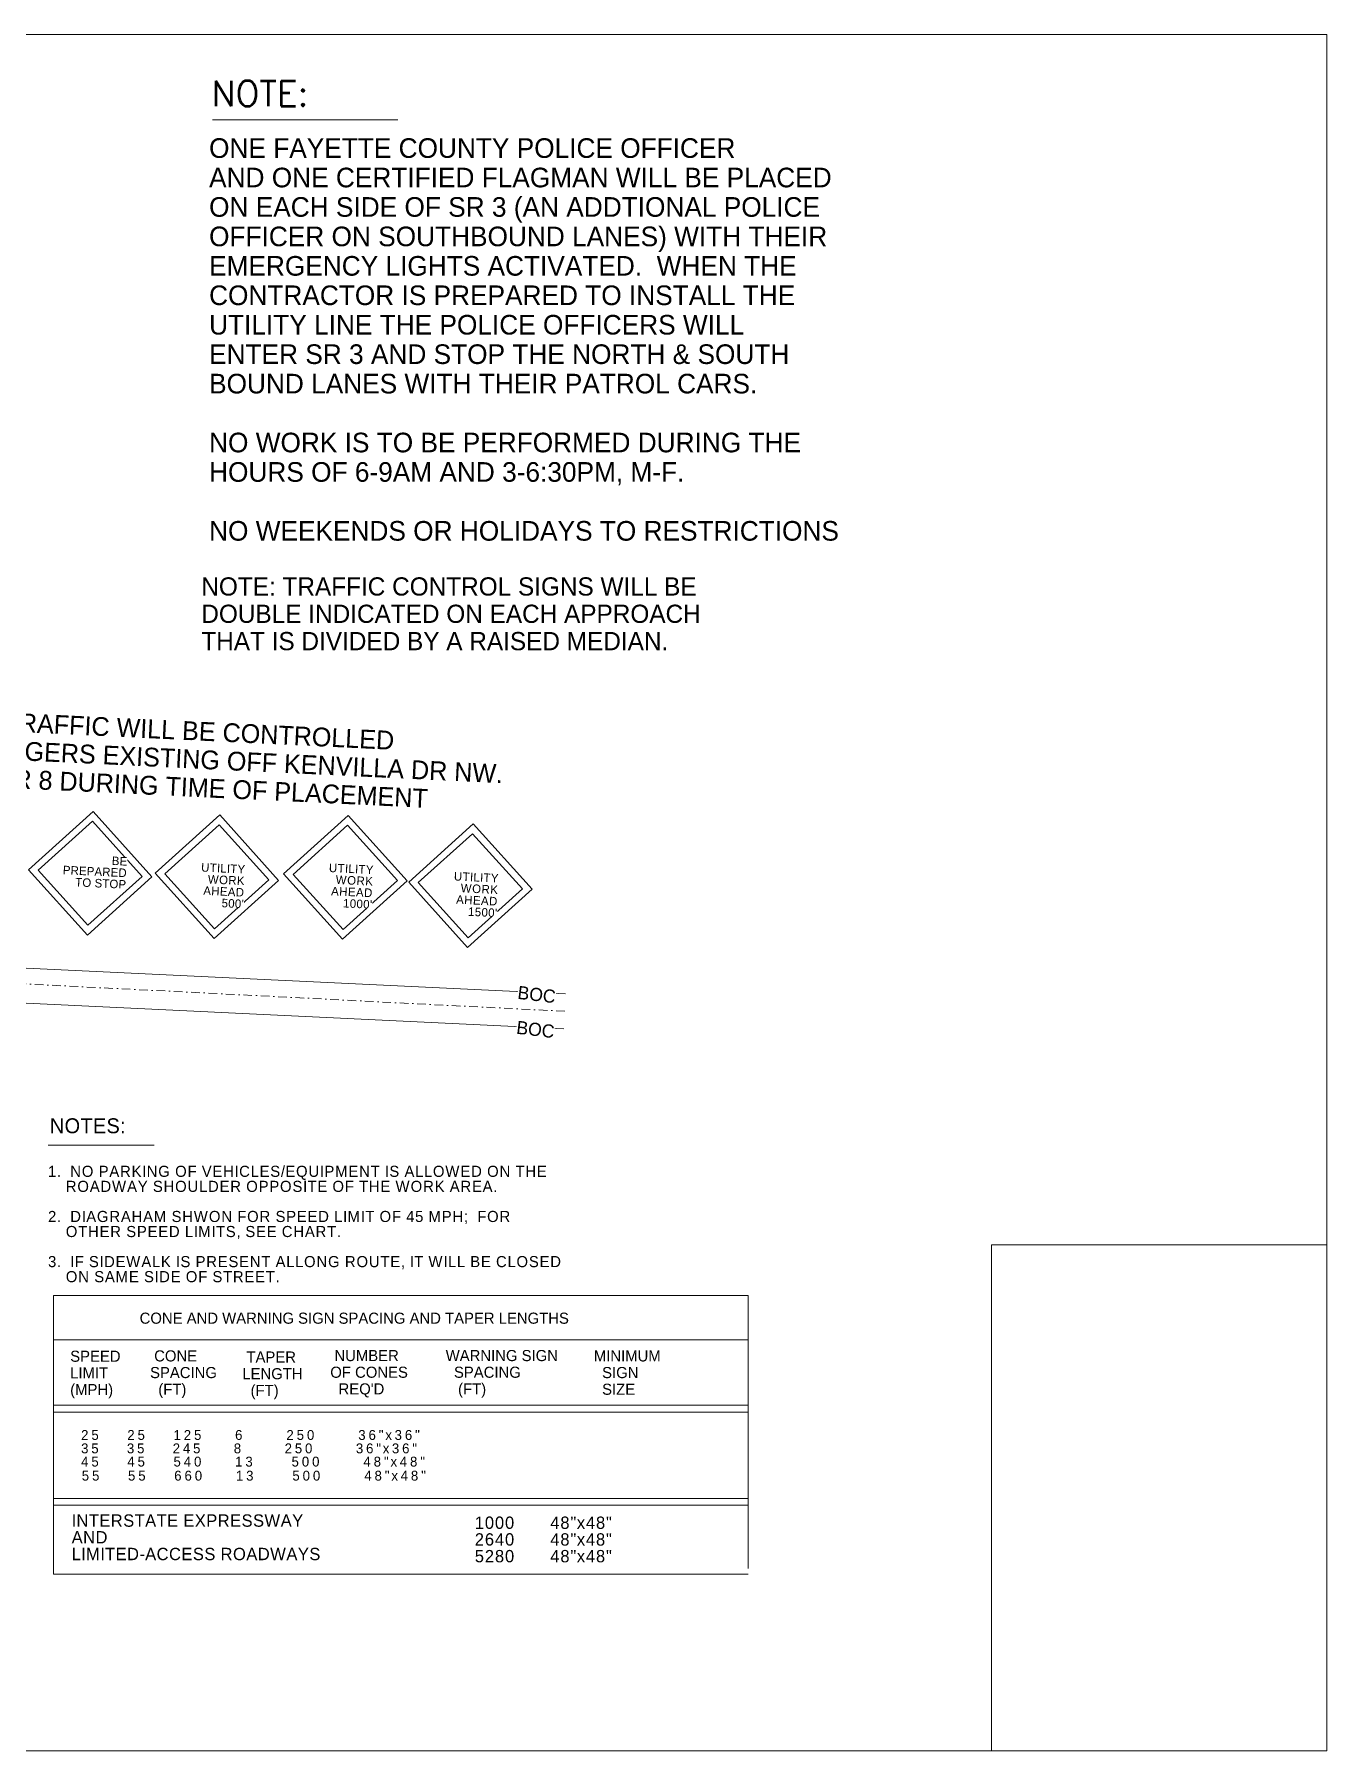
# Model space of a CAD drawing. Header units: feet. Extents: x -16154 to 3860, y -1534289809 to -1534279773.
# Drawn here: x -15218 to -14436, y -1534288235 to -1534287197 of the extents above; entities that cross this region are included whole.
import ezdxf
from ezdxf.enums import TextEntityAlignment as Align

# ---------------------------------------------------------------- set-up
doc = ezdxf.new("R2010")
doc.units = ezdxf.units.FT
doc.header["$MEASUREMENT"] = 0
doc.linetypes.add('DGN Style 4', pattern=[10.429533, 5.211509, -2.605755, 0.006514, -2.605755])
for name, color, linetype, lineweight in [('DoubleLaneStreetTRAFFIC_003 - 4', 135, 'Continuous', 0), ('Level 1', 7, 'Continuous', 0), ('Level 17', 7, 'Continuous', 0), ('Level 18', 7, 'Continuous', 0), ('Level 3', 7, 'Continuous', 0), ('Level 63', 7, 'Continuous', 0)]:
    doc.layers.add(name, color=color, linetype=linetype, lineweight=lineweight)
doc.styles.add('ROMANS', font='romans.shx', dxfattribs={"height": 6.56168})
doc.styles.add('Style-font000', font='font000.shx')
doc.styles.add('Telco', font='font000.shx', dxfattribs={"height": 9})
doc.styles.add('TelcoFixed', font='font000.shx', dxfattribs={"height": 9})

# ---------------------------------------------------------------- blocks, each defined once
blk = doc.blocks.new('*U4')
at = {"layer": 'Level 63', "color": 7, "linetype": 'Continuous', "lineweight": 0, "flags": 128}
blk.add_lwpolyline([(816.6, -518.9), (816.6, 518.9), (-816.6, 518.9), (-816.6, -518.9)], close=True, dxfattribs=at)
blk.add_lwpolyline([(816.6, -213.1), (613.9, -213.1), (613.9, -518.9)], dxfattribs=at)
blk = doc.blocks.new('*U3')
at = {"layer": 'Level 3', "color": 7, "linetype": 'Continuous', "lineweight": 0, "flags": 128}
blk.add_lwpolyline([(-816.6, 518.9), (-695.3, 518.9), (-695.3, 458.8), (-816.6, 458.8)], close=True, dxfattribs=at)
at = {"layer": 'Level 63', "color": 7, "linetype": 'Continuous', "lineweight": 0}
blk.add_blockref('*U4', (0, 0), dxfattribs=at)

msp = doc.modelspace()

# ---------------------------------------------------------------- linework, layer by layer
at = {"color": 7, "linetype": 'Continuous', "lineweight": 13}
for p, q in [((-15209.3, -1534287868.6), (-15145.3, -1534287868.6)), ((-15206, -1534287959.6), (-14785.9, -1534287959.6)), ((-15206, -1534287959.6), (-15206, -1534288128)), ((-14785.9, -1534287959.6), (-14785.9, -1534288124.6)), ((-15206, -1534287986.4), (-14785.9, -1534287986.4)), ((-15206, -1534288025.9), (-14785.9, -1534288025.9)), ((-15206, -1534288030), (-14785.9, -1534288030)), ((-15206, -1534288082.3), (-14785.9, -1534288082.3)), ((-15206, -1534288086.4), (-14785.9, -1534288086.4)), ((-15206, -1534288128), (-14785.9, -1534288128))]:
    msp.add_line(p, q, dxfattribs=at)
at = {"layer": 'DoubleLaneStreetTRAFFIC_003 - 4', "color": 135, "linetype": 'Continuous', "ltscale": 2.082153}
msp.add_line((-15109.9, -1534287248.7), (-14997.9, -1534287248.7), dxfattribs=at)
at = {"layer": 'Level 18', "color": 7, "linetype": 'Continuous', "lineweight": 0, "flags": 128}
for points in [[(-15221.2, -1534287702.1), (-15182.2, -1534287666.9), (-15146.6, -1534287706.4), (-15185.6, -1534287741.6)], [(-15215.4, -1534287702.4), (-15182.5, -1534287672.7), (-15152.4, -1534287706.1), (-15185.3, -1534287735.7)], [(-15144.7, -1534287704.2), (-15105.6, -1534287669), (-15070, -1534287708.6), (-15109, -1534287743.7)], [(-15138.8, -1534287704.5), (-15105.9, -1534287674.9), (-15075.8, -1534287708.3), (-15108.7, -1534287737.9)], [(-15067, -1534287704.6), (-15027.9, -1534287669.4), (-14992.3, -1534287708.9), (-15031.3, -1534287744.1)], [(-15061.1, -1534287704.9), (-15028.2, -1534287675.2), (-14998.1, -1534287708.6), (-15031, -1534287738.2)], [(-14991.3, -1534287709.6), (-14952.3, -1534287674.4), (-14916.6, -1534287713.9), (-14955.7, -1534287749.1)], [(-14985.5, -1534287709.9), (-14952.6, -1534287680.3), (-14922.5, -1534287713.6), (-14955.4, -1534287743.3)]]:
    msp.add_lwpolyline(points, close=True, dxfattribs=at)
at = {"layer": 'Level 3', "color": 253, "linetype": 'Continuous', "lineweight": 0}
for p, q in [((-15363.1, -1534287754.9), (-14896.4, -1534287777.1)), ((-15362.3, -1534287776.2), (-14897.4, -1534287798.3))]:
    msp.add_line(p, q, dxfattribs=at)

# ---------------------------------------------------------------- texts
at = {"color": 7, "linetype": 'Continuous', "lineweight": 13, "attachment_point": 1, "bg_fill": 3, "box_fill_scale": 1, "bg_fill_color": 178, "bg_fill_transparency": 0}
for s, insert, char_height, line_spacing_factor, style in [('CONE AND WARNING SIGN SPACING AND TAPER LENGTHS', (-15154, -1534287969.9), 6.719, 0.6, 'Style-font000'), ('MINIMUM\\P  SIGN\\P  SIZE\\P', (-14879.3, -1534287992.7), 6.72, 0.9, 'Style-font000'), ('\\T1.399;25     25     125      6        250        36"x36"', (-15189.4, -1534288040.9), 5.97, 1.05223, 'Telco'), ('\\T1.041;INTERSTATE EXPRESSWAY\\PAND\\PLIMITED-ACCESS ROADWAYS', (-15195.1, -1534288091.9), 7.463, 0.812622, 'TelcoFixed')]:
    msp.add_mtext(s, dxfattribs=dict(at, insert=insert, char_height=char_height, line_spacing_factor=line_spacing_factor, style=style))
at = {"layer": 'DoubleLaneStreetTRAFFIC_003 - 4', "color": 135, "linetype": 'Continuous', "style": 'ROMANS'}
msp.add_text('NOTE:', height=15.37, dxfattribs=at).set_placement((-15081.2, -1534287232.7), align=Align.MIDDLE_CENTER)
at = {"layer": 'Level 18', "color": 1, "insert": (-15116.7, -1534287525.3), "char_height": 11.016, "attachment_point": 1, "line_spacing_factor": 0.9, "style": 'Style-font000', "bg_fill": 3, "box_fill_scale": 1, "bg_fill_color": 178, "bg_fill_transparency": 0}
msp.add_mtext('NOTE: TRAFFIC CONTROL SIGNS WILL BE \\PDOUBLE INDICATED ON EACH APPROACH\\PTHAT IS DIVIDED BY A RAISED MEDIAN.', dxfattribs=at)
at = {"layer": 'Level 18', "color": 7, "linetype": 'Continuous', "lineweight": 13, "attachment_point": 1, "style": 'TelcoFixed', "bg_fill": 3, "box_fill_scale": 1, "bg_fill_color": 178, "bg_fill_transparency": 0}
for s, insert, char_height, line_spacing_factor in [('\\T1.021;NOTES:', (-15208.3, -1534287852.4), 9.03, 0.6), ('\\T1.077;1.  NO PARKING OF VEHICLES/EQUIPMENT IS ALLOWED ON THE\\P    ROADWAY SHOULDER OPPOSITE OF THE WORK AREA.\\P \\P2.  DIAGRAHAM SHWON FOR SPEED LIMIT OF 45 MPH;  FOR\\P    OTHER SPEED LIMITS, SEE CHART.\\P \\P3.  IF SIDEWALK IS PRESENT ALLONG ROUTE, IT WILL BE CLOSED\\P    ON SAME SIDE OF STREET.\\P', (-15209.4, -1534287881.1), 6.717, 0.812622), ('\\T1.097;1000       48"x48"\\P2640       48"x48"\\P5280       48"x48"\\P', (-14951.3, -1534288093.2), 7.463, 0.812622)]:
    msp.add_mtext(s, dxfattribs=dict(at, insert=insert, char_height=char_height, line_spacing_factor=line_spacing_factor))

# ---------------------------------------------------------------- next in the draw order: texts
at = {"color": 7, "linetype": 'Continuous', "lineweight": 13, "attachment_point": 1, "bg_fill": 3, "box_fill_scale": 1, "bg_fill_color": 178, "bg_fill_transparency": 0}
for s, insert, char_height, line_spacing_factor, style in [('SPEED\\PLIMIT\\P(MPH)', (-15196, -1534287992.9), 6.72, 0.9, 'Style-font000'), (' CONE\\PSPACING\\P  (FT)\\P', (-15147.7, -1534287992.7), 6.72, 0.9, 'Style-font000'), (' TAPER\\PLENGTH\\P  (FT)\\P', (-15091.9, -1534287993.4), 6.72, 0.9, 'Style-font000'), (" NUMBER\\POF CONES\\P  REQ'D\\P", (-15038.7, -1534287992.5), 6.72, 0.9, 'Style-font000'), ('WARNING SIGN\\P  SPACING\\P   (FT)\\P', (-14968.9, -1534287992.5), 6.719, 0.9, 'Style-font000'), ('\\T1.387;35     35     245      8        250        36"x36"', (-15189.4, -1534288049), 5.97, 1.05223, 'Telco')]:
    msp.add_mtext(s, dxfattribs=dict(at, insert=insert, char_height=char_height, line_spacing_factor=line_spacing_factor, style=style))
at = {"layer": 'Level 17', "color": 92, "linetype": 'Continuous', "lineweight": 30, "char_height": 7.93, "attachment_point": 5, "rotation": 353.2102, "line_spacing_factor": 0.940398, "style": 'Telco', "bg_fill": 3, "box_fill_scale": 1, "bg_fill_color": 178, "bg_fill_transparency": 0}
for insert in [(-14913.9, -1534287777.6), (-14914.6, -1534287798.7)]:
    msp.add_mtext('BOC', dxfattribs=dict(at, insert=insert))
at = {"layer": 'Level 18', "color": 7, "linetype": 'Continuous', "lineweight": 13, "char_height": 5.158, "attachment_point": 3, "rotation": 357.2752, "line_spacing_factor": 0.812622, "style": 'TelcoFixed', "bg_fill": 3, "box_fill_scale": 1, "bg_fill_color": 178, "bg_fill_transparency": 0}
for s, insert in [('\\T1.020;   BE\\P PREPARED\\P TO STOP', (-15161.3, -1534287694.5)), ("\\T1.043;UTILITY\\P WORK\\P AHEAD\\P  500'", (-15089.9, -1534287699.3)), ("\\T1.060;UTILITY\\P WORK\\P AHEAD\\P 1000'", (-15012.2, -1534287699.6)), ("\\T1.060;UTILITY\\P WORK\\P AHEAD\\P 1500'", (-14936.6, -1534287704.7))]:
    msp.add_mtext(s, dxfattribs=dict(at, insert=insert))

# ---------------------------------------------------------------- next in the draw order: linework, layer by layer
at = {"layer": 'Level 1', "color": 253, "linetype": 'DGN Style 4', "lineweight": 0, "flags": 128}
msp.add_lwpolyline([(-14896.9, -1534287787.7), (-15391, -1534287762.6), (-15422.8, -1534287760.6)], dxfattribs=at)

# ---------------------------------------------------------------- next in the draw order: texts
at = {"color": 7, "linetype": 'Continuous', "lineweight": 13, "insert": (-15189.4, -1534288057), "char_height": 5.97, "attachment_point": 1, "line_spacing_factor": 1.05223, "style": 'Telco', "bg_fill": 3, "box_fill_scale": 1, "bg_fill_color": 178, "bg_fill_transparency": 0}
msp.add_mtext('\\T1.399;45     45     540      13       500        48"x48"', dxfattribs=at)

# ---------------------------------------------------------------- next in the draw order: texts
at = {"color": 7, "linetype": 'Continuous', "lineweight": 13, "insert": (-15189, -1534288065.5), "char_height": 5.97, "attachment_point": 1, "line_spacing_factor": 1.05223, "style": 'Telco', "bg_fill": 3, "box_fill_scale": 1, "bg_fill_color": 178, "bg_fill_transparency": 0}
msp.add_mtext('\\T1.400;55     55     660      13       500        48"x48"', dxfattribs=at)

# ---------------------------------------------------------------- next in the draw order: block references
at = {"layer": 'Level 63', "color": 7, "linetype": 'Continuous', "lineweight": 0}
msp.add_blockref('*U3', (-15252.7, -1534287715.9), dxfattribs=at)

# ---------------------------------------------------------------- next in the draw order: texts
at = {"layer": 'Level 63', "color": 1, "linetype": 'Continuous', "lineweight": 0, "insert": (-15112, -1534287259.8), "char_height": 11.867, "width": 521.943, "attachment_point": 1, "line_spacing_factor": 0.9, "style": 'Style-font000', "bg_fill": 3, "box_fill_scale": 1, "bg_fill_color": 178, "bg_fill_transparency": 0}
msp.add_mtext('ONE FAYETTE COUNTY POLICE OFFICER\\PAND ONE CERTIFIED FLAGMAN WILL BE PLACED\\PON EACH SIDE OF SR 3 (AN ADDTIONAL POLICE\\POFFICER ON SOUTHBOUND LANES) WITH THEIR\\PEMERGENCY LIGHTS ACTIVATED.  WHEN THE \\PCONTRACTOR IS PREPARED TO INSTALL THE\\PUTILITY LINE THE POLICE OFFICERS WILL\\PENTER SR 3 AND STOP THE NORTH & SOUTH\\PBOUND LANES WITH THEIR PATROL CARS.\\P\\PNO WORK IS TO BE PERFORMED DURING THE \\PHOURS OF 6-9AM AND 3-6:30PM, M-F.\\P\\PNO WEEKENDS OR HOLIDAYS TO RESTRICTIONS', dxfattribs=at)
at = {"layer": 'Level 63', "color": 33, "linetype": 'DGN Style 4', "insert": (-15286.6, -1534287604.6), "char_height": 11.367, "attachment_point": 1, "rotation": 357.2752, "line_spacing_factor": 0.9, "style": 'Style-font000', "bg_fill": 3, "box_fill_scale": 1, "bg_fill_color": 178, "bg_fill_transparency": 0}
msp.add_mtext('NOTE: TRAFFIC WILL BE CONTROLLED\\PBY FLAGGERS EXISTING OFF KENVILLA DR NW.\\PONTO SR 8 DURING TIME OF PLACEMENT', dxfattribs=at)

doc.saveas('drawing.dxf')
